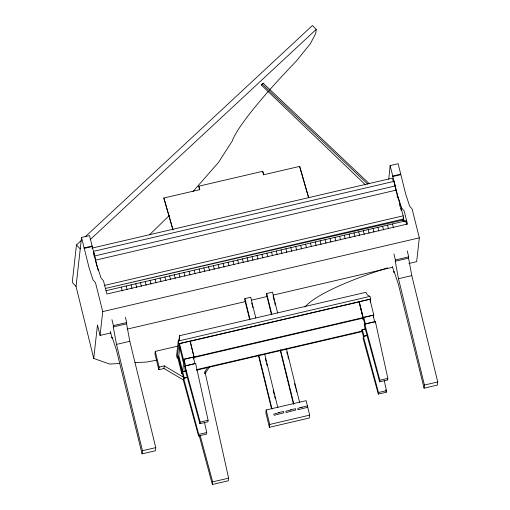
<?xml version="1.0" encoding="UTF-8"?>
<svg xmlns="http://www.w3.org/2000/svg" width="510" height="510" viewBox="0 0 510 510"><rect width="100%" height="100%" fill="white"/><g stroke="black" fill="none" stroke-linecap="round" stroke-linejoin="round"><path stroke-width="0.76" d="M388.767 179.169L390.137 165.565L398.125 163.704L405.66 193.959L409.657 206.187L412.106 208.96L419.328 237.858L416.657 261.675L408.899 263.485M81.135 240.618L76.468 244.953L72.261 282.483L76.035 286.39L93.732 358.434L109.567 364.032L119.85 363.477M76.035 286.39L81.53 237.456L89.518 235.594L97.053 265.85L101.05 278.077L103.492 280.851L106.864 294.041L407.484 224.011L404.118 210.821L401.67 208.048L397.672 195.821L390.137 165.565M110.925 332.896L100.062 335.427L102.733 311.604L95.504 282.712L93.062 279.939L89.065 267.712L81.53 237.456M93.732 358.434L97.486 324.959L100.062 335.427M125.428 317.303L126.716 322.537L126.576 323.818L129.808 341.305L155.76 447.627L155.41 450.764L142.092 453.862L142.443 450.725L116.497 344.403L113.258 326.916L113.405 325.641L111.932 319.655M177.588 346.182L155.263 351.384L154.97 353.997L158.827 369.699L163.978 368.494L183.696 380.122M158.827 369.699L159.12 367.085L155.263 351.384M163.978 368.494L164.271 365.887L159.12 367.085M178.959 341.005L179.552 335.72L365.944 292.3L367.359 294.946L369.948 296.393L370.591 299.013L370.247 302.092M369.948 296.393L178.232 341.056L178.876 343.67L177.231 358.3L176.587 355.687L178.232 341.056L179.603 338.685L179.552 335.72M193.8 358.957L194.036 356.866L190.179 341.164L179.526 343.644L179.29 345.735L183.147 361.437L184.671 361.086M179.781 347.151L178.812 355.77L182.669 371.478L183.81 361.284M182.006 371.631L181.77 373.722L177.913 358.02L178.149 355.929L182.006 371.631L185.806 370.744M183.147 361.437L183.383 359.346L179.526 343.644M186.239 370.77L182.656 371.605L182.452 373.435L183.88 379.249M184.034 359.327L185.64 365.868L194.96 363.694L193.354 357.153L184.034 359.327L183.829 361.156L185.257 366.97M187.412 377.285L183.613 378.171L183.377 380.262L198.556 435.961L206.544 434.099L206.722 432.531L204.535 422.548M184.99 365.893L184.754 367.984L199.933 423.676L207.927 421.815L208.099 420.246L195.642 363.413L184.99 365.893L200.111 422.108L199.933 423.676M193.213 358.371L193.354 357.153M204.752 373.715L204.969 371.758L207.532 367.748M198.556 435.961L198.734 434.392L183.613 378.171M204.969 371.758L228.633 478.163L228.34 480.777L212.358 484.5L212.651 481.886L200.105 435.253M255.841 318.087L250.722 297.247L244.902 298.605L244.768 299.752L249.702 319.815M277.644 313.012L272.525 292.173L266.698 293.53L266.571 294.672L271.498 314.74M266.175 409.97L265.857 412.826L269.414 427.303L309.353 417.996L309.672 415.14L306.121 400.662L266.175 409.97L269.733 424.447L269.414 427.303M85.208 236.825L312.439 25.5L316.213 29.414L315.76 33.462L310.303 43.796L296.208 61.219A144.891 17.927 -44 0 0 269.356 90.193M359.187 302.43L359.244 301.907L190.16 341.298L194.017 357L363.101 317.609L359.244 301.907M361.507 331.851L361.743 329.76L365.542 328.873M362.884 319.572L363.12 317.481L359.263 301.78L369.916 299.293L373.773 315.001L373.537 317.086M365.262 329.071L362.393 329.734L362.189 331.564L363.439 336.651M363.77 317.456L365.377 323.997L374.697 321.829L373.09 315.282L363.77 317.456L363.566 319.285L364.994 325.099M367.149 335.414L363.349 336.3L363.114 338.391L378.292 394.09L386.28 392.228L386.459 390.66L384.272 380.677M364.726 324.022L364.491 326.113L379.669 381.811L387.664 379.95L387.836 378.382L375.379 321.542L364.726 324.022L379.848 380.243L379.669 381.811M375.22 322.932L375.379 321.542M378.292 394.09L378.471 392.522L363.349 336.3M407.229 250.869L408.695 256.849L408.555 258.13L411.787 275.617L437.739 381.939L437.389 385.075L424.071 388.174L424.422 385.044L398.476 278.721L395.237 261.235L395.384 259.953L393.911 253.967M403.659 221.391L403.837 219.823L105.334 288.462L403.627 218.969L403.193 215.832L395.964 190.179L394.09 181.337L93.47 251.36L94.184 256.549M405.801 222.322L405.966 220.817L106.112 290.674M205.103 373.702L209.374 367.022M193.06 191.441L218.471 162.467L232.139 141.213A144.891 17.927 -44 0 1 268.241 91.462M365.536 184.92L261.228 84.947L262.159 83.971L263.154 83.187L369.297 183.715M261.228 84.947L263.154 83.187M169.307 215.488L149.596 234.702M90.149 239.655L316.213 29.414M307.804 407.241L298.063 409.721L297.751 408.389L299.274 408.032M299.504 407.764L301.722 407.222M199.716 189.809L198.785 186.188L262.695 171.303L263.695 174.764L299.644 166.387L308.779 197.995M172.941 229.914L163.844 198.02L199.786 189.65L198.785 186.188M84.099 247.924L92.087 246.062M392.706 176.033L400.694 174.171M84.042 248.446L92.029 246.585M392.649 176.556L400.637 174.694M91.851 248.153L392.47 178.124L393.42 181.994M98.322 270.772L95.344 260.208L94.758 255.937L395.377 185.908M95.344 260.208L395.964 190.179M104.123 285.504L403.193 215.832M102.733 311.604L419.328 237.858M113.405 325.641L126.716 322.537M395.384 259.953L408.695 256.849M113.258 326.916L126.576 323.818M395.237 261.235L408.555 258.13M127.219 329.103L245.941 301.442M251.373 300.18L267.667 296.38M273.099 295.118L392.598 267.278M116.497 344.403L129.808 341.305M398.476 278.721L411.787 275.617M178.876 343.67L370.591 299.013M183.383 359.346L194.036 356.866M363.12 317.481L373.773 315.001M193.959 357.523L363.043 318.132M196.369 369.68L361.577 331.2M196.312 370.203L361.52 331.723M187.132 377.483L184.263 378.146L182.656 371.605M367.582 335.446L364 336.281L362.393 329.734M200.111 422.108L208.099 420.246M379.848 380.243L387.836 378.382M278.422 412.647L283.528 411.487L283.84 412.819L274.099 415.306L273.787 413.973M290.407 409.861L295.507 408.695L295.819 410.034L286.078 412.514L285.772 411.181L291.095 409.938M302.385 407.069L307.492 405.903M274.546 413.795L279.11 412.73M300.792 407.681L302.315 407.324M198.734 434.392L206.722 432.531M378.471 392.522L386.459 390.66M142.443 450.725L155.76 447.627M424.422 385.044L437.739 381.939M269.733 424.447L309.672 415.14M212.651 481.886L228.633 478.163M156.812 360.156L146.74 362.017L134.876 362.661M164.271 365.887L183.989 377.508M262.216 84.169L367.78 184.142M76.468 244.953L80.248 248.867M308.524 197.523L299.644 166.387M263.619 174.924L262.695 171.303M163.844 198.02L172.979 229.634M397.022 195.54L397.66 197.81M399.579 204.612L400.216 206.881M400.643 208.392L401.281 210.655M403.2 217.458L403.627 218.969M93.47 251.36L94.758 255.937M199.193 435.572L212.358 484.5M424.071 388.174L398.348 284.115L394.09 271.486L393.975 272.493L392.509 266.513M142.092 453.862L116.369 349.803L112.111 337.167L111.996 338.181L110.345 331.449M405.966 220.817L406.884 224.553M403.837 219.823L404.347 221.914M402.537 219.09L402.913 220.639M392.496 223.954L393.414 227.696M387.543 225.108L388.435 228.741M382.634 226.249L383.526 229.889M377.884 227.358L378.783 230.992M373.059 228.48L373.951 232.114M368.233 229.608L369.125 233.242M363.324 230.749L364.216 234.383M358.664 231.833L359.556 235.467M354.004 232.917L354.896 236.557M349.095 234.065L349.987 237.698M344.352 235.167L345.244 238.801M359.926 305.42L361.207 310.654M361.577 312.152L362.68 316.64M339.654 236.264L340.546 239.898M334.949 237.36L335.841 240.994M330.04 238.501L330.933 242.135M325.093 239.655L325.986 243.289M320.14 240.809L321.032 244.443M315.231 241.95L316.123 245.59M310.488 243.06L311.38 246.693M305.579 244.201L306.472 247.834M300.67 245.342L301.563 248.982M295.755 246.489L296.648 250.123M290.847 247.63L291.739 251.264M285.938 248.778L286.83 252.412M281.029 249.919L281.922 253.553M276.286 251.022L277.179 254.662M271.588 252.118L272.48 255.752M266.883 253.215L267.776 256.849M286.556 349.286L299.638 402.543M273.156 296.399L274.291 301.034M274.673 302.577L275.241 304.891M286.805 351.976L287.563 355.062M287.94 356.605L288.513 358.919M294.576 383.622L295.717 388.25M296.093 389.793L296.661 392.107M261.974 254.356L262.867 257.996M266.698 293.53L271.817 314.37M280.538 349.873L293.811 403.901M257.021 255.51L257.913 259.144M280.219 350.242L293.492 404.271M252.074 256.664L252.966 260.298M247.165 257.811L248.058 261.445M242.422 258.914L243.315 262.548M264.754 354.367L277.835 407.624M251.736 303.023L252.871 307.657M265.385 358.594L266.144 361.686M266.52 363.228L267.087 365.542M273.156 390.239L274.291 394.874M274.673 396.417L275.241 398.731M237.717 260.011L238.61 263.644M244.902 298.605L250.015 319.445M258.736 354.954L272.008 408.982M258.423 355.323L271.498 408.58M233.019 261.107L233.911 264.741M228.104 262.248L229.003 265.882M223.157 263.402L224.049 267.036M218.203 264.556L219.096 268.19M213.378 265.678L214.27 269.312M208.552 266.8L209.444 270.44M203.853 267.897L204.746 271.53M199.149 268.993L200.041 272.627M194.24 270.134L195.132 273.774M189.121 271.326L190.013 274.966M184.008 272.519L184.9 276.159M179.093 273.666L179.985 277.3M174.35 274.769L175.242 278.403M169.651 275.865L170.544 279.499M164.947 276.962L165.839 280.596M160.038 278.103L160.93 281.737M155.091 279.257L155.983 282.891M150.138 280.411L151.03 284.044M145.229 281.552L146.121 285.192M140.486 282.661L141.378 286.295M135.781 283.751L136.674 287.391M131.083 284.848L131.975 288.481M126.174 285.995L127.066 289.629M121.323 287.124L122.241 290.866M387.319 378.407L387.664 379.95M385.77 389.914L386.28 392.228M394.09 181.337L394.294 182.816M304.923 307.033A144.891 26.157 -13.8 0 1 387.479 267.884"/></g></svg>
